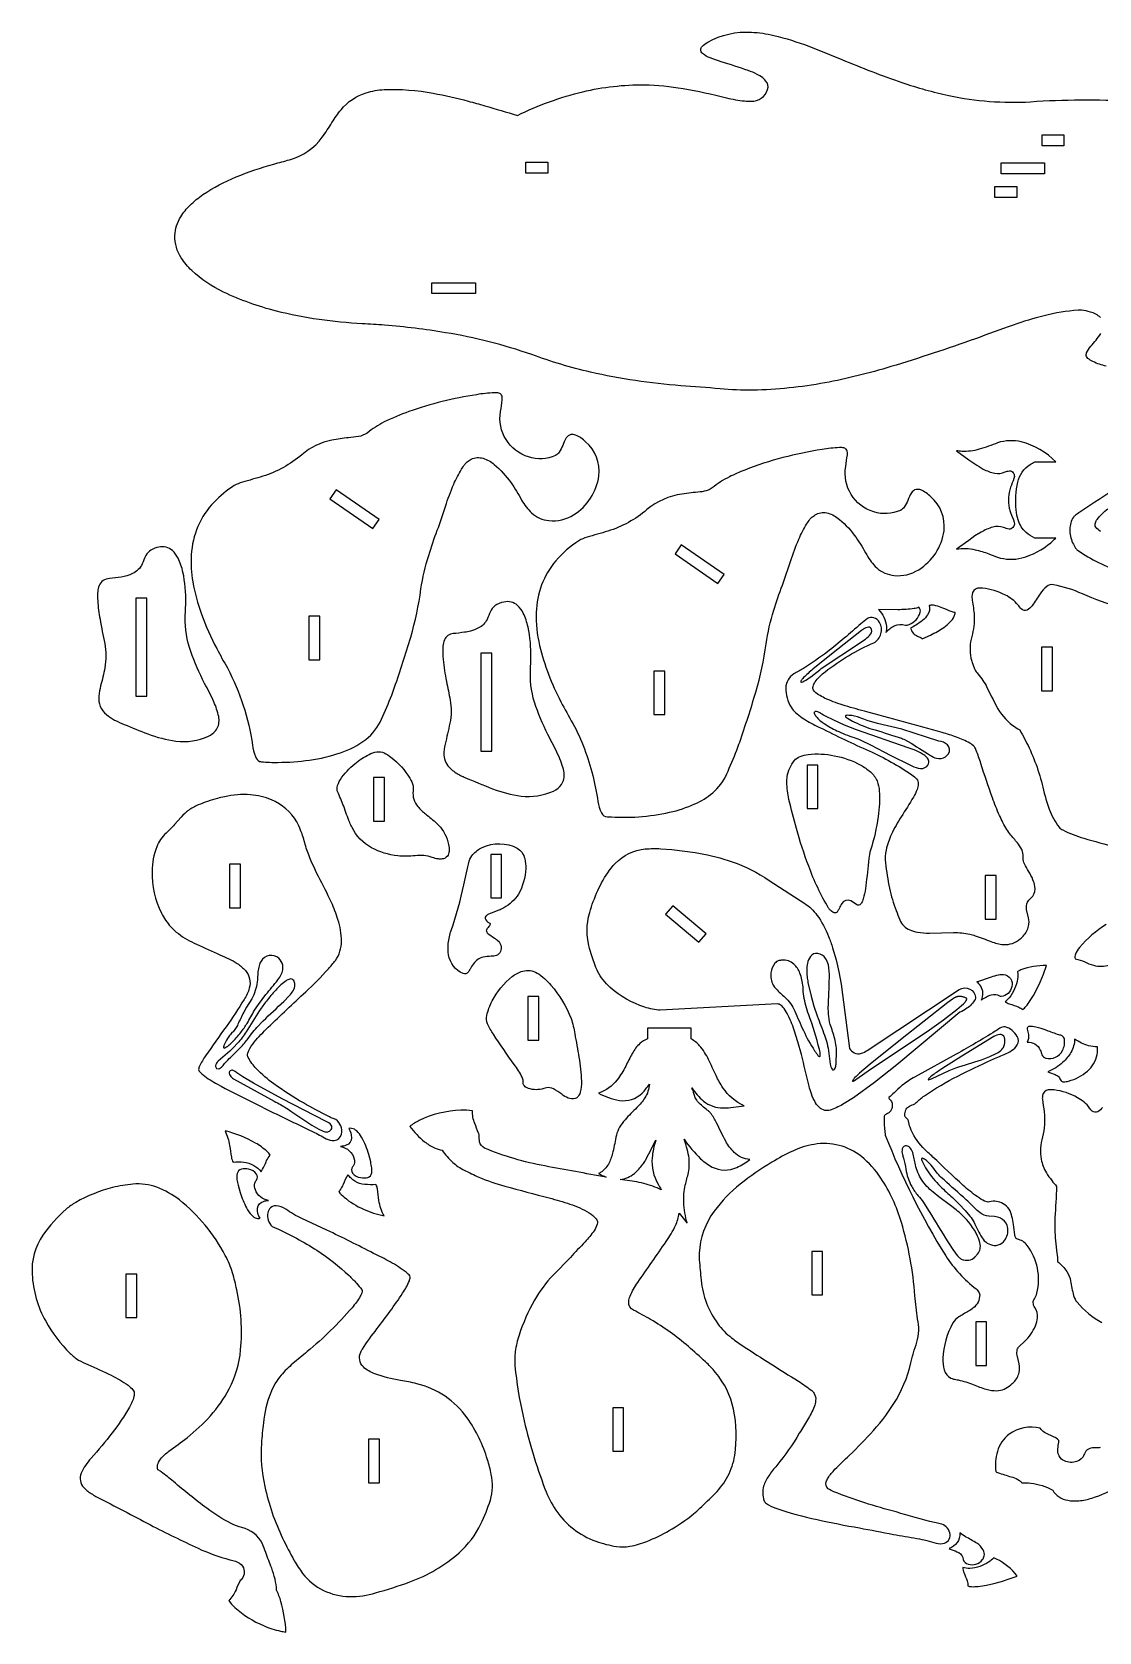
# Model space of a CAD drawing. Extents: x 35.5 to 67.2, y 24 to 50.4.
# Drawn here: x 35.55 to 47.79, y 23.99 to 42.35 of the extents above; entities that cross this region are included whole.
import ezdxf

# ---------------------------------------------------------------- set-up
doc = ezdxf.new("R2010")
doc.units = 0
doc.header["$MEASUREMENT"] = 0
doc.layers.get('0').update_dxf_attribs({"linetype": 'CONTINUOUS'})

msp = doc.modelspace()

# ---------------------------------------------------------------- linework, layer by layer
for points in [[(47.811, 39.077, 0.124217), (47.695, 39.14, 0.045844), (47.594, 39.16, 0.03225), (47.555, 39.16, 0.046025), (47.164, 39.098, 0.024282), (46.807, 38.99, 0.002034), (46.376, 38.833, -0.011865), (45.404, 38.513, -0.02595), (44.648, 38.327, -0.041116), (43.82, 38.243, -0.027392), (43.444, 38.259, 0.006425), (42.993, 38.294, -0.036475), (41.957, 38.45, -0.03226), (41.283, 38.652, 0.042443), (40.292, 38.903, 0.022581), (39.592, 38.989, 0.007263), (39.337, 39.006, -0.048878), (38.35, 39.15, -0.046852), (37.744, 39.369, -0.076476), (37.379, 39.616, -0.057339), (37.258, 39.761, -0.148204), (37.185, 40.017, -0.136588), (37.253, 40.234, -0.06527), (37.359, 40.365, -0.047104), (37.508, 40.488, -0.050602), (37.889, 40.691, -0.030854), (38.32, 40.838, -0.005833), (38.503, 40.888, 0.173152), (38.878, 41.147, 0.019615), (38.989, 41.315, -0.028709), (39.093, 41.463, -0.14828), (39.383, 41.657, -0.062568), (39.586, 41.694, -0.055794), (40.151, 41.652, -0.022927), (40.553, 41.561, -0.00608), (40.743, 41.508, -0.000652), (41.117, 41.397, -0.054496), (41.869, 41.669, -0.059248), (42.575, 41.749, -0.037564), (43.02, 41.706, -0.019111), (43.517, 41.598, 0.031811), (43.725, 41.563, 0.02051), (43.802, 41.559, 0.319528), (43.99, 41.694, 0.266374), (43.967, 41.795, 0.067307), (43.933, 41.828, 0.048719), (43.869, 41.868, 0.035757), (43.768, 41.912, 0.008485), (43.456, 42.013, -0.011395), (43.33, 42.057, -0.077706), (43.244, 42.106, -0.233752), (43.222, 42.152, -0.166477), (43.238, 42.188, -0.069672), (43.302, 42.238, -0.145957), (43.804, 42.352, -0.04794), (44.061, 42.315, -0.031823), (44.462, 42.191, -0.010841), (44.842, 42.039, 0.016842), (45.532, 41.774, 0.026706), (46.071, 41.625, 0.067088), (47.008, 41.554, -0.032685), (48.162, 41.56, -0.04507)], [(47.878, 38.52, -0.074183), (47.722, 38.572, -0.043802), (47.666, 38.608, -0.274695), (47.647, 38.654, -0.060092), (47.652, 38.671, -0.077754), (47.7, 38.747, 0.02763), (47.816, 38.892, 0.092193)], [(47.934, 37.08, -0.002371), (47.561, 36.833, 0.013297), (47.511, 36.797, 0.084841), (47.501, 36.785, 0.148206), (47.459, 36.647, 0.109358), (47.491, 36.492, -0.01257), (47.526, 36.43, 0.085843), (47.547, 36.406, 0.036842), (47.79, 36.265, 0.002365), (48.048, 36.141, -0.017758)], [(47.812, 36.621, -0.079079), (47.758, 36.669, -0.25982), (47.752, 36.721, -0.079819), (47.773, 36.76, -0.0556), (47.896, 36.881, -0.030559)], [(48.047, 35.746, -0.038351), (47.604, 35.905, 0.054843), (47.272, 36.01, 0.20455), (47.194, 35.99, 0.084397), (47.118, 35.906, -0.009797), (47.025, 35.769, -0.111572), (46.969, 35.717, -0.324601), (46.902, 35.731, -0.032168), (46.863, 35.778, 0.10125), (46.719, 35.891, 0.093321), (46.455, 35.971, 0.050285), (46.4, 35.97, 0.332717), (46.336, 35.894, 0.061128), (46.339, 35.831, -0.02554), (46.361, 35.656, -0.077396), (46.333, 35.415, 0.108714), (46.323, 35.168, 0.030662), (46.336, 35.118, 0.005618), (46.369, 35.035, 0.089569), (46.404, 34.986, -0.061549), (46.508, 34.831, 0.001149), (46.614, 34.618, 0.104939), (46.803, 34.394, 0.04266), (46.884, 34.344, -0.018674), (46.993, 34.136, -0.052984), (47.166, 33.618, 0.022787), (47.221, 33.434, 0.081037), (47.337, 33.226, 0.11254), (47.378, 33.195, 0.051798), (47.621, 33.099, 0.006146), (47.984, 32.999, 0.000421)], [(47.877, 32.108, 0.078884), (47.57, 31.845, 0.061034), (47.523, 31.768, 0.20757), (47.522, 31.716, -0.051375), (47.63, 31.679, 0.035339), (47.729, 31.641, 0.144851), (47.916, 31.644, -0.064584)], [(47.834, 30.01, -0.099403), (47.781, 29.96, -0.318601), (47.717, 29.967, -0.072566), (47.686, 30.002, 0.106226), (47.548, 30.121, 0.093937), (47.278, 30.211, 0.052461), (47.209, 30.211, 0.303993), (47.146, 30.146, 0.07106), (47.144, 30.103, 0.003072), (47.164, 29.957, -0.093042), (47.145, 29.67, 0.111206), (47.131, 29.414, 0.090177), (47.19, 29.26, 0.03349), (47.252, 29.17, 0.012826), (47.307, 29.103, -0.005191), (47.287, 28.744, 0.040362), (47.295, 28.478), (47.311, 28.335, -0.013848), (47.319, 28.241, -0.052714), (47.426, 28.124, -0.115154), (47.468, 28.018, 0.034638), (47.503, 27.849, 0.087014), (47.542, 27.772, 0.089508), (47.827, 27.539, 0.007521)], [(47.806, 26.106, -0.154666), (47.77, 26.101, 0.061744), (47.702, 26.098, 0.243898), (47.63, 26.042, -0.042741), (47.611, 26, -0.213098), (47.505, 25.936, -0.205078), (47.365, 25.971, -0.206613), (47.323, 26.059, -0.035686), (47.323, 26.089, -0.018749), (47.332, 26.165, 0.104793), (47.331, 26.186, 0.100775), (47.316, 26.202, 0.067328), (47.265, 26.231, -0.039797), (47.167, 26.279, -0.100714), (47.118, 26.326, 0.220677), (46.763, 26.257, 0.16503), (46.628, 26.059, 0.090455), (46.608, 25.829, 0.037936), (46.653, 25.811, 0.016012), (46.805, 25.763, -0.085583), (46.881, 25.726, -0.054182), (46.907, 25.7, -0.054918), (47.012, 25.696, -0.086615), (47.262, 25.617, 0.220653), (47.435, 25.499, 0.078701), (47.563, 25.494, 0.050032), (47.711, 25.524, 0.06409), (48.025, 25.667, 0.047462)]]:
    msp.add_lwpolyline(points, format="xyb")
for points in [[(47.391, 41.048), (47.141, 41.048), (47.141, 41.173), (47.391, 41.173)], [(41.465, 40.734), (41.215, 40.734), (41.215, 40.859), (41.465, 40.859)], [(47.169, 40.726), (46.669, 40.726), (46.669, 40.851), (47.169, 40.851)], [(46.85, 40.455), (46.6, 40.455), (46.6, 40.58), (46.85, 40.58)], [(40.635, 39.351), (40.135, 39.351), (40.135, 39.476), (40.635, 39.476)], [(39.529, 36.757), (39.036, 37.099), (38.965, 36.996), (39.458, 36.654)], [(43.491, 36.127), (42.999, 36.469), (42.927, 36.366), (43.42, 36.024)], [(36.862, 35.854), (36.737, 35.854), (36.737, 34.729), (36.862, 34.729)], [(38.848, 35.648), (38.723, 35.648), (38.723, 35.148), (38.848, 35.148)], [(47.259, 35.292), (47.134, 35.292), (47.134, 34.792), (47.259, 34.792)], [(40.824, 35.224), (40.699, 35.224), (40.699, 34.099), (40.824, 34.099)], [(42.81, 35.018), (42.685, 35.018), (42.685, 34.518), (42.81, 34.518)], [(44.567, 33.939), (44.442, 33.939), (44.442, 33.439), (44.567, 33.439)], [(39.59, 33.796), (39.465, 33.796), (39.465, 33.296), (39.59, 33.296)], [(40.936, 32.914), (40.811, 32.914), (40.811, 32.414), (40.936, 32.414)], [(37.937, 32.802), (37.812, 32.802), (37.812, 32.302), (37.937, 32.302)], [(46.487, 32.17), (46.612, 32.17), (46.612, 32.67), (46.487, 32.67)], [(42.9, 32.325), (42.819, 32.229), (43.202, 31.908), (43.283, 32.003)], [(41.362, 31.281), (41.237, 31.281), (41.237, 30.781), (41.362, 30.781)], [(45.183, 30.455), (45.82, 30.882), (46.008, 31.015), (46.161, 31.132), (46.217, 31.18), (46.239, 31.2), (46.248, 31.21), (46.256, 31.219), (46.263, 31.227), (46.265, 31.231), (46.268, 31.234), (46.27, 31.238), (46.272, 31.241), (46.273, 31.242), (46.273, 31.244), (46.274, 31.245), (46.274, 31.247), (46.275, 31.248), (46.275, 31.249), (46.275, 31.251), (46.276, 31.251), (46.276, 31.252), (46.276, 31.252), (46.276, 31.253), (46.276, 31.254), (46.276, 31.254), (46.276, 31.255), (46.275, 31.255), (46.275, 31.256), (46.275, 31.256), (46.275, 31.257), (46.275, 31.257), (46.275, 31.258), (46.274, 31.258), (46.274, 31.258), (46.274, 31.259), (46.274, 31.259), (46.273, 31.26), (46.273, 31.26), (46.273, 31.26), (46.272, 31.261), (46.272, 31.261), (46.271, 31.261), (46.271, 31.262), (46.27, 31.262), (46.27, 31.262), (46.253, 31.27), (46.245, 31.273), (46.237, 31.276), (46.23, 31.278), (46.223, 31.28), (46.216, 31.281), (46.209, 31.282), (46.202, 31.283), (46.195, 31.283), (46.189, 31.283), (46.183, 31.283), (46.177, 31.282), (46.17, 31.281), (46.164, 31.279), (46.158, 31.277), (46.153, 31.275), (46.147, 31.273), (46.141, 31.27), (46.135, 31.267), (46.123, 31.26), (46.111, 31.252), (46.087, 31.234), (46.06, 31.213), (45.517, 30.787), (45.167, 30.506), (45.044, 30.402), (45.005, 30.366), (44.992, 30.353), (44.987, 30.348), (44.985, 30.346), (44.983, 30.344), (44.974, 30.33), (44.97, 30.325), (44.968, 30.32), (44.967, 30.318), (44.966, 30.317), (44.966, 30.316), (44.966, 30.315), (44.966, 30.315), (44.966, 30.314), (44.966, 30.314), (44.966, 30.314), (44.966, 30.313), (44.966, 30.313), (44.966, 30.313), (44.966, 30.313), (44.966, 30.313), (44.966, 30.313), (44.966, 30.312), (44.966, 30.312), (44.966, 30.312), (44.966, 30.312), (44.966, 30.312), (44.966, 30.312), (44.966, 30.312), (44.966, 30.312), (44.966, 30.312), (44.966, 30.312), (44.966, 30.312), (44.966, 30.311), (44.966, 30.311), (44.966, 30.311), (44.966, 30.311), (44.966, 30.311), (44.966, 30.311), (44.967, 30.311), (44.967, 30.311), (44.967, 30.311), (44.967, 30.311), (44.967, 30.311), (44.967, 30.311), (44.967, 30.311), (44.967, 30.311), (44.967, 30.311), (44.967, 30.311), (44.967, 30.311), (44.968, 30.311), (44.968, 30.311), (44.968, 30.311), (44.968, 30.311), (44.969, 30.311), (44.969, 30.311), (44.97, 30.311), (44.97, 30.311), (44.971, 30.311), (44.973, 30.312), (44.974, 30.312), (44.976, 30.313), (44.978, 30.314), (44.983, 30.317), (44.988, 30.32), (45.001, 30.328)], [(44.621, 28.357), (44.496, 28.357), (44.496, 27.857), (44.621, 27.857)], [(36.749, 28.096), (36.624, 28.096), (36.624, 27.596), (36.749, 27.596)], [(46.379, 27.048), (46.504, 27.048), (46.504, 27.548), (46.379, 27.548)], [(42.212, 26.062), (42.337, 26.062), (42.337, 26.562), (42.212, 26.562)], [(39.409, 25.701), (39.534, 25.701), (39.534, 26.201), (39.409, 26.201)]]:
    msp.add_lwpolyline(points, close=True)
for points in [[(38.111, 34.037, 0.200886), (38.158, 33.982, 0.076412), (38.178, 33.977, 0.026755), (38.368, 33.97, 0.031829), (38.731, 33.996, 0.044863), (39.088, 34.081, 0.078024), (39.377, 34.233, 0.12708), (39.558, 34.467, 0.011734), (39.674, 34.74, 0.012041), (39.707, 34.832, 0.009974), (39.893, 35.408, 0.037518), (40.01, 35.961, -0.03828), (40.099, 36.346, -0.018642), (40.198, 36.634, 0.01105), (40.291, 36.908, -0.021345), (40.387, 37.164, -0.032432), (40.475, 37.335, -0.016407), (40.513, 37.391, -0.075549), (40.542, 37.42, -0.031413), (40.587, 37.45, -0.190146), (40.724, 37.461, -0.097804), (40.852, 37.391, -0.0654), (41.044, 37.18, -0.027877), (41.166, 36.981, 0.072236), (41.279, 36.834, 0.162602), (41.48, 36.746, 0.171114), (41.762, 36.812, 0.224878), (42.053, 37.26, 0.249742), (41.901, 37.65, 0.087307), (41.786, 37.728, 0.129506), (41.732, 37.733, 0.198523), (41.678, 37.694, 0.058323), (41.637, 37.607, -0.036337), (41.597, 37.531, -0.123285), (41.553, 37.493, -0.187919), (41.246, 37.476, -0.376074), (40.924, 37.998, 0.010684), (40.943, 38.13, 0.136395), (40.936, 38.186, 0.213776), (40.904, 38.21, 0.084222), (40.853, 38.213, 0.036422), (40.648, 38.191, 0.047633), (39.872, 37.997, 0.024408), (39.589, 37.878, 0.054445), (39.391, 37.751, -0.112432), (39.292, 37.711, -0.026489), (39.178, 37.697, 0.024351), (38.988, 37.67, 0.125908), (38.643, 37.502, -0.100067), (38.194, 37.254, -0.006358), (37.961, 37.187, 0.053921), (37.866, 37.147, 0.054696), (37.636, 36.959, 0.179232), (37.374, 36.352, 0.062305), (37.391, 36.042, 0.045775), (37.49, 35.672, 0.035532), (37.666, 35.276, 0.007187), (37.788, 35.054, -0.086118), (38.076, 34.169, 0.057519)], [(47.299, 37.42, 0.137943), (46.902, 37.65, 0.136391), (46.63, 37.639, -0.024003), (46.418, 37.564, -0.085593), (46.219, 37.54, -0.030999), (46.157, 37.548), (46.298, 37.445), (46.369, 37.396, 0.015448), (46.465, 37.338, 0.069506), (46.597, 37.289, 0.147107), (46.715, 37.304, -0.043052), (46.766, 37.317, -0.27528), (46.809, 37.295, -0.187502), (46.822, 37.251, -0.049468), (46.818, 37.229, -0.007301), (46.779, 37.128, 0.124075), (46.764, 36.89, 0.034634), (46.778, 36.837, -0.016518), (46.821, 36.727, -0.346), (46.787, 36.652, -0.153192), (46.761, 36.649, -0.060351), (46.697, 36.668, 0.154572), (46.575, 36.67, 0.066398), (46.44, 36.612), (46.369, 36.569), (46.298, 36.519), (46.157, 36.416, -0.107399), (46.372, 36.412, -0.034372), (46.531, 36.364, 0.005505), (46.63, 36.326, 0.144527), (46.909, 36.318, 0.114737), (47.24, 36.492, 0.021255), (47.297, 36.545), (47.057, 36.545, -0.057293), (46.957, 36.61, -0.143922), (46.867, 36.753, -0.051345), (46.844, 36.868, -0.080462), (46.861, 37.188, -0.199468), (47.004, 37.389, -0.022347), (47.057, 37.42)], [(42.152, 33.346, 0.072264), (42.864, 33.397, 0.047752), (43.156, 33.493, 0.06489), (43.359, 33.619, 0.117509), (43.52, 33.837, 0.011733), (43.636, 34.11, 0.012041), (43.669, 34.202, 0.009974), (43.855, 34.778, 0.037518), (43.972, 35.331, -0.03828), (44.061, 35.716, -0.018642), (44.16, 36.004, 0.01105), (44.253, 36.278, -0.021345), (44.349, 36.534, -0.032432), (44.437, 36.705, -0.016407), (44.475, 36.761, -0.075549), (44.504, 36.79, -0.031412), (44.549, 36.82, -0.190146), (44.686, 36.831, -0.097804), (44.814, 36.76, -0.0654), (45.006, 36.55, -0.027877), (45.128, 36.351, 0.072236), (45.242, 36.204, 0.162602), (45.442, 36.116, 0.171114), (45.724, 36.182, 0.224878), (46.015, 36.63, 0.249742), (45.863, 37.02, 0.087307), (45.749, 37.098, 0.129506), (45.694, 37.103, 0.198523), (45.64, 37.064, 0.058323), (45.599, 36.977, -0.036337), (45.559, 36.901, -0.123285), (45.515, 36.863, -0.187919), (45.208, 36.846, -0.376074), (44.886, 37.368, 0.010686), (44.905, 37.5, 0.136396), (44.898, 37.556, 0.213824), (44.866, 37.58, 0.083514), (44.815, 37.583, 0.033908), (44.616, 37.562, 0.055866), (43.727, 37.326, 0.018654), (43.551, 37.248, 0.051091), (43.352, 37.12, -0.102337), (43.262, 37.082, -0.032699), (43.215, 37.075, 0.005922), (43.006, 37.051, 0.141126), (42.605, 36.872, -0.099822), (42.156, 36.624, -0.003605), (41.917, 36.555, 0.065096), (41.824, 36.515, 0.071007), (41.558, 36.284, 0.170934), (41.334, 35.691, 0.068485), (41.372, 35.313, 0.061559), (41.616, 34.667, 0.006901), (41.754, 34.417, -0.062354), (41.982, 33.821, -0.024925), (42.042, 33.522, 0.073836), (42.081, 33.391, 0.296769)], [(37.001, 36.441, 0.086175), (36.91, 36.407, 0.128122), (36.852, 36.344, 0.017154), (36.811, 36.249, -0.183706), (36.698, 36.137, -0.066052), (36.57, 36.098, -0.02012), (36.434, 36.081, 0.104146), (36.362, 36.058, 0.16671), (36.316, 35.999, 0.077125), (36.3, 35.934, 0.046198), (36.299, 35.826, 0.026648), (36.326, 35.613, 0.004674), (36.38, 35.334, -0.095938), (36.381, 35.056, -0.016064), (36.333, 34.848, 0.026209), (36.312, 34.731, 0.25073), (36.4, 34.518, 0.063427), (36.494, 34.456, 0.031097), (36.604, 34.406, 0.009381), (36.874, 34.297, 0.055542), (37.198, 34.214, 0.135515), (37.571, 34.271, 0.107648), (37.652, 34.332, 0.194451), (37.692, 34.464, 0.035847), (37.688, 34.496, 0.053142), (37.633, 34.664, 0.015176), (37.527, 34.877, -0.034074), (37.367, 35.243, -0.088951), (37.304, 35.636), (37.31, 35.8, 0.055594), (37.278, 36.154, 0.055039), (37.223, 36.314, 0.081176), (37.157, 36.402, 0.24415)], [(40.963, 35.811, 0.11908), (40.857, 35.766, 0.11877), (40.807, 35.701, -0.010392), (40.769, 35.61, -0.158663), (40.671, 35.513, -0.065007), (40.58, 35.478, -0.024484), (40.511, 35.464, -0.010639), (40.379, 35.448, 0.269258), (40.28, 35.376, 0.085131), (40.263, 35.306, 0.051236), (40.265, 35.152, 0.025356), (40.303, 34.9, -0.005611), (40.346, 34.685, -0.09439), (40.342, 34.419, -0.008807), (40.287, 34.181, 0.068768), (40.274, 34.054, 0.193611), (40.35, 33.899, 0.068914), (40.452, 33.827, 0.021036), (40.508, 33.8, 0.007217), (40.833, 33.667, 0.054627), (41.159, 33.584, 0.13562), (41.533, 33.641, 0.134255), (41.624, 33.716, 0.1846), (41.653, 33.85, 0.04074), (41.633, 33.935, 0.031872), (41.595, 34.034, 0.015176), (41.489, 34.247, -0.034073), (41.329, 34.613, -0.08895), (41.266, 35.006), (41.272, 35.17, 0.055589), (41.24, 35.524, 0.055092), (41.185, 35.684, 0.081119), (41.119, 35.772, 0.244052)], [(46.923, 31.977, 0.137323), (46.986, 32.089, 0.098673), (46.985, 32.187), (46.963, 32.282, -0.173265), (46.972, 32.367, -0.070371), (46.988, 32.389, 0.059497), (47.033, 32.433, 0.205654), (47.057, 32.547, 0.067934), (47.036, 32.623, 0.036633), (46.986, 32.721, -0.018786), (46.938, 32.804, -0.118597), (46.924, 32.873, 0.084204), (46.916, 32.946, 0.072012), (46.868, 33.032, 0.025323), (46.782, 33.134, -0.045066), (46.736, 33.2, -0.032822), (46.652, 33.36, -0.019656), (46.571, 33.563, -0.009405), (46.438, 33.959, 0.010412), (46.385, 34.107, 0.058026), (46.363, 34.15, 0.089479), (46.311, 34.191, 0.042362), (46.157, 34.261, 0.018038), (45.995, 34.312, 0.005141), (45.101, 34.557, -0.005268), (44.847, 34.63, -0.033686), (44.643, 34.709, -0.019735), (44.575, 34.746, -0.092633), (44.517, 34.8, -0.233453), (44.511, 34.841, -0.100763), (44.535, 34.893, -0.073914), (44.65, 35.011, -0.061878), (45.208, 35.343, 0.414856), (45.276, 35.577, 0.181331), (45.208, 35.631, 0.177887), (45.135, 35.623, 0.016263), (45.059, 35.561, -0.016743), (44.676, 35.239, -0.023858), (44.401, 35.049, -0.004986), (44.292, 34.985, 0.264328), (44.198, 34.826, 0.138882), (44.259, 34.603, 0.06975), (44.311, 34.542, 0.053745), (44.467, 34.433, 0.014856), (44.595, 34.367, 0.010951), (45.156, 34.101, -0.043531), (45.647, 33.826, -0.051754), (45.699, 33.781, -0.205911), (45.719, 33.721, -0.081675), (45.706, 33.659, -0.038406), (45.664, 33.571, -0.010733), (45.522, 33.345, 0.029265), (45.411, 33.145, 0.054829), (45.35, 32.964, 0.070328), (45.342, 32.816, 0.017245), (45.389, 32.526, 0.039657), (45.466, 32.269, 0.015223), (45.506, 32.161, 0.191715), (45.622, 32.047, 0.067685), (45.709, 32.021, 0.045711), (45.849, 32.009), (46.125, 32.017, -0.055827), (46.311, 31.998, -0.022969), (46.371, 31.98, -0.009323), (46.554, 31.913, 0.069327), (46.698, 31.879, 0.202077), (46.89, 31.945, 0.030357)], [(45.348, 35.461, -0.100406), (45.444, 35.538, -0.189257), (45.572, 35.545, 0.105448), (45.613, 35.553, 0.246141), (45.742, 35.693, 0.247983), (45.725, 35.752, -0.083706), (45.671, 35.735, -0.032798), (45.579, 35.726, -0.01493), (45.484, 35.723), (45.261, 35.724, -0.184184), (45.354, 35.53, -0.079941)], [(45.631, 35.509, 0.227683), (45.712, 35.418, -0.07172), (45.765, 35.39), (45.86, 35.432, 0.041486), (46.013, 35.52, 0.036401), (46.083, 35.578, 0.093757), (46.133, 35.65, 0.07834), (46.142, 35.69, -0.061288), (46.097, 35.702, -0.013452), (46.002, 35.742, 0.037177), (45.922, 35.769, 0.075458), (45.864, 35.773, 0.040778), (45.846, 35.77, -0.202989), (45.827, 35.665, -0.081375), (45.769, 35.6, -0.03842), (45.69, 35.545, 0.021357)], [(44.589, 35.034, -0.017285), (44.657, 35.084), (44.742, 35.141), (44.93, 35.261), (45.095, 35.372, 0.03608), (45.161, 35.427, 0.231357), (45.184, 35.495, 0.401062), (45.147, 35.521, 0.127949), (45.09, 35.5, 0.026959), (45.069, 35.485), (44.724, 35.214), (44.51, 35.039, 0.019839), (44.402, 34.943, 0.046357), (44.376, 34.909, 0.066275), (44.37, 34.895, 0.27869), (44.372, 34.89, 0.27869), (44.378, 34.89, 0.085642), (44.407, 34.902, 0.028704), (44.484, 34.953)], [(45.839, 33.985, 0.160966), (45.818, 34.026, 0.07263), (45.768, 34.066, 0.045509), (45.673, 34.113), (45.605, 34.137), (45.009, 34.344), (44.871, 34.398), (44.751, 34.453), (44.654, 34.501, 0.010136), (44.567, 34.549, 0.15381), (44.535, 34.555, 0.206077), (44.527, 34.547, 0.206077), (44.526, 34.535, 0.119758), (44.547, 34.497, 0.073325), (44.64, 34.415, 0.041086), (44.783, 34.334, 0.034184), (44.983, 34.256, -0.028592), (45.066, 34.223), (45.169, 34.173), (45.405, 34.05), (45.622, 33.941, 0.032902), (45.718, 33.903, 0.244386), (45.819, 33.924, 0.245288)], [(46.063, 34.066, 0.381878), (46.053, 34.172, 0.158869), (45.954, 34.215), (45.532, 34.353), (45.252, 34.418), (45.134, 34.451, -0.038469), (45.052, 34.481, 0.080632), (44.922, 34.51, 0.02074), (44.894, 34.51, 0.126201), (44.884, 34.505, 0.209531), (44.882, 34.499, 0.209531), (44.885, 34.494, 0.069833), (44.905, 34.479, 0.03583), (44.987, 34.432, 0.047564), (45.226, 34.343, -0.001125), (45.525, 34.247, -0.027963), (45.554, 34.235), (45.604, 34.209, -0.005573), (45.858, 34.051, 0.085995), (45.93, 34.017, 0.202634), (46.032, 34.035, 0.093177)], [(40.285, 33.147, -0.049125), (40.328, 33.029, -0.06966), (40.334, 32.949, -0.154721), (40.313, 32.893, -0.201842), (40.253, 32.861, -0.076231), (40.207, 32.862, -0.057519), (40.14, 32.879, 0.108014), (39.944, 32.899, -0.051008), (39.744, 32.896, -0.089941), (39.442, 32.99, -0.159094), (39.219, 33.223, -0.018367), (39.193, 33.279, -0.013394), (39.123, 33.467, 0.025648), (39.052, 33.634, -0.133357), (39.048, 33.68, -0.101937), (39.085, 33.773, -0.078666), (39.252, 33.955, -0.058912), (39.415, 34.062, -0.060397), (39.502, 34.091, -0.158098), (39.588, 34.078, -0.051696), (39.666, 34.029, -0.093286), (39.883, 33.788, -0.077457), (39.92, 33.701, -0.090304), (39.919, 33.642, 0.202474), (39.974, 33.462, 0.05362), (40.062, 33.378, -0.010867), (40.192, 33.27, -0.066223), (40.268, 33.178, -0.030922)], [(44.797, 32.265, -0.198391), (44.771, 32.242, -0.209616), (44.739, 32.25, -0.049029), (44.7, 32.283, -0.044545), (44.69, 32.297, -0.046474), (44.461, 32.778, -0.021678), (44.321, 33.213, -0.013911), (44.235, 33.545, -0.049434), (44.211, 33.742, -0.022768), (44.214, 33.805, -0.128508), (44.297, 33.992, -0.128318), (44.365, 34.039, -0.063443), (44.456, 34.062, -0.079199), (44.755, 34.047, -0.076104), (45.059, 33.939, -0.049887), (45.17, 33.861, -0.094349), (45.247, 33.757, -0.085401), (45.272, 33.643, -0.054879), (45.258, 33.348, -0.041241), (45.171, 32.962, 0.045528), (45.151, 32.866, -0.003352), (45.118, 32.553, -0.032609), (45.096, 32.433, -0.024583), (45.078, 32.377, -0.075066), (45.056, 32.341, -0.349101), (45.015, 32.335, 0.054713), (44.944, 32.38, 0.374035), (44.841, 32.35, 0.047318), (44.814, 32.298, -0.021706)], [(37.673, 33.556, 0.034357), (37.451, 33.481, 0.046107), (37.342, 33.419, 0.053455), (37.259, 33.343), (37.182, 33.256, -0.029878), (37.084, 33.159, 0.112674), (36.978, 33.002, 0.0904), (36.923, 32.721, 0.124838), (37.031, 32.238, 0.059256), (37.136, 32.085, 0.079318), (37.326, 31.938, 0.021476), (37.434, 31.882, 0.001858), (37.703, 31.761, -0.047535), (37.901, 31.662, -0.063131), (37.996, 31.58, -0.246516), (38.04, 31.38, -0.054808), (38.015, 31.312, -0.024578), (37.98, 31.248, -0.018419), (37.774, 30.936, 0.002014), (37.538, 30.603, 0.039638), (37.468, 30.484, 0.086903), (37.458, 30.446, 0.172314), (37.466, 30.425, 0.068726), (37.51, 30.382, 0.0409), (37.673, 30.276, 0.005759), (38.038, 30.087, 0.005048), (38.767, 29.732, -0.015725), (38.921, 29.65, 0.125208), (39.014, 29.629, 0.331309), (39.098, 29.703, 0.310077), (39.032, 29.87, 0.0984), (38.991, 29.886, -0.044466), (38.951, 29.906, -0.010279), (38.661, 30.06, -0.027058), (38.322, 30.279, -0.039977), (38.122, 30.453, -0.060092), (38.026, 30.583, -0.174624), (38.02, 30.623, -0.072412), (38.033, 30.661, -0.060812), (38.097, 30.758, -0.03148), (38.255, 30.929, -0.006427), (38.687, 31.335, 0.02209), (38.947, 31.599, 0.0149), (39.029, 31.697, 0.157422), (39.097, 31.917, 0.077802), (39.057, 32.166, 0.036961), (38.982, 32.362, 0.011408), (38.834, 32.66, -0.030383), (38.708, 32.946, -0.025276), (38.659, 33.11, 0.028785), (38.628, 33.191, 0.038808), (38.584, 33.289, 0.161101), (38.294, 33.54, 0.08685), (38.052, 33.598, 0.073912), (37.755, 33.576, 0.017598)], [(40.886, 31.931, -0.338816), (40.922, 31.798, -0.242259), (40.878, 31.754, -0.075638), (40.817, 31.744, 0.03999), (40.724, 31.734, 0.184258), (40.613, 31.658, 0.044413), (40.574, 31.596, -0.035791), (40.552, 31.561, -0.321229), (40.493, 31.546, -0.258806), (40.328, 31.76, -0.073135), (40.324, 31.89, -0.049435), (40.357, 32.041, 0.030692), (40.503, 32.566, -0.002737), (40.565, 32.837, -0.113977), (40.607, 32.913, -0.111246), (40.714, 32.993, -0.237065), (41.115, 32.985, -0.206368), (41.202, 32.865, -0.082083), (41.213, 32.752, -0.112916), (41.13, 32.458, -0.121597), (40.96, 32.3, -0.029838), (40.904, 32.273, -0.006407), (40.786, 32.227, 0.099709), (40.755, 32.206, 0.237423), (40.749, 32.177, 0.266157), (40.793, 32.13, -0.217602), (40.803, 32.12, -0.217602), (40.802, 32.106, -0.071181), (40.772, 32.065, 0.077239), (40.761, 32.044, 0.125075), (40.761, 32.032, 0.170767), (40.788, 31.997), (40.856, 31.953, -0.036059)], [(46.188, 31.363, -0.247839), (46.312, 31.368, -0.25383), (46.376, 31.275, -0.119809), (46.371, 31.25, -0.125984), (46.278, 31.147, -0.036142), (46.198, 31.101), (45.474, 30.499), (45.215, 30.294), (44.974, 30.121), (44.868, 30.054, -0.051843), (44.72, 29.982, -0.06534), (44.665, 29.973, -0.161111), (44.598, 29.998, -0.107918), (44.54, 30.063, -0.047254), (44.493, 30.164, -0.014945), (44.466, 30.255, -0.00173), (44.378, 30.617), (44.338, 30.761), (44.295, 30.895, 0.038156), (44.215, 31.087, 0.049494), (44.165, 31.162, 0.099062), (44.124, 31.193, 0.075717), (44.105, 31.198), (42.758, 31.125, -0.059257), (42.579, 31.161, -0.107454), (42.183, 31.385, -0.087247), (42.038, 31.573, -0.027978), (42.014, 31.628), (41.976, 31.736), (41.946, 31.835, -0.139063), (41.947, 32.246, -0.042858), (42.041, 32.498), (42.084, 32.587, -0.070346), (42.241, 32.81, -0.177916), (42.585, 32.976, -0.042195), (42.762, 32.979), (42.889, 32.969), (43.158, 32.935), (43.299, 32.909), (43.441, 32.874), (43.584, 32.829, -0.066472), (44.006, 32.616), (44.418, 32.35, -0.088207), (44.556, 32.218, -0.06549), (44.69, 31.97, -0.018452), (44.736, 31.841), (44.775, 31.704), (44.807, 31.565), (44.834, 31.424), (44.931, 30.685, 0.109935), (44.983, 30.637, 0.206524), (45.066, 30.631, 0.070782), (45.133, 30.663)], [(44.453, 31.444), (44.489, 31.288), (44.52, 31.171), (44.558, 31.059, -0.006595), (44.643, 30.838), (44.664, 30.77, -0.02971), (44.689, 30.66), (44.708, 30.505, 0.113827), (44.729, 30.448, 0.239695), (44.743, 30.44, 0.239695), (44.757, 30.447, 0.113272), (44.774, 30.495, 0.027645), (44.778, 30.536), (44.782, 30.623, 0.065154), (44.76, 30.798, 0.025745), (44.708, 30.963, -0.059292), (44.689, 31.081, -0.018807), (44.686, 31.152, 0.004276), (44.699, 31.5, 0.052916), (44.687, 31.646, 0.092919), (44.656, 31.72, 0.195249), (44.565, 31.778, 0.283974), (44.481, 31.74, 0.106316), (44.448, 31.663, 0.08611), (44.442, 31.512, 0.026517)], [(38.378, 31.721, 0.220582), (38.269, 31.752, 0.220582), (38.174, 31.689, 0.076869), (38.152, 31.636, 0.040193), (38.139, 31.565, 0.006933), (38.13, 31.449, -0.106903), (38.067, 31.257), (38.007, 31.16), (37.975, 31.102, 0.006185), (37.909, 30.964, -0.031519), (37.883, 30.915, -0.064938), (37.841, 30.868, 0.034461), (37.805, 30.822, 0.048078), (37.755, 30.737, 0.099319), (37.745, 30.702, 0.302152), (37.748, 30.692, 0.302152), (37.759, 30.693, 0.073932), (37.784, 30.708, 0.032974), (37.832, 30.747, 0.040174), (37.942, 30.87, 0.025637), (38.014, 30.973, 0.002894), (38.1, 31.124), (38.145, 31.192), (38.231, 31.305, 0.007921), (38.368, 31.474, 0.045852), (38.406, 31.534, 0.166064), (38.423, 31.643, 0.161908)], [(44.118, 31.694, 0.159589), (44.073, 31.664, 0.143805), (44.028, 31.555, 0.162813), (44.053, 31.414, 0.05086), (44.087, 31.37, 0.01829), (44.188, 31.275, -0.101525), (44.301, 31.115, 0.005634), (44.401, 30.891, 0.036091), (44.529, 30.66, 0.012838), (44.567, 30.606, 0.133535), (44.585, 30.593, 0.353228), (44.592, 30.596, 0.100847), (44.594, 30.603, 0.053732), (44.585, 30.675, 0.022882), (44.461, 31.074, -0.046664), (44.405, 31.285, -0.025183), (44.397, 31.394, 0.060965), (44.361, 31.552, 0.109069), (44.291, 31.655, 0.208387), (44.155, 31.7, 0.039093)], [(46.858, 31.567, -0.085032), (46.858, 31.486, -0.137537), (46.763, 31.267, -0.06306), (46.715, 31.223, 0.053782), (46.764, 31.199, -0.022908), (46.874, 31.159, -0.067687), (46.916, 31.132, 0.073276), (46.955, 31.169, 0.031579), (47.005, 31.235), (47.041, 31.295), (47.079, 31.366), (47.117, 31.447), (47.155, 31.538), (47.19, 31.639, 0.094514), (46.897, 31.587, 0.038183)], [(38.343, 31.356, 0.018458), (38.236, 31.229, 0.019926), (38.158, 31.122), (38.003, 30.877, -0.036411), (37.906, 30.747), (37.86, 30.698), (37.816, 30.656), (37.681, 30.54, 0.171816), (37.653, 30.487, 0.300361), (37.665, 30.456, 0.245718), (37.696, 30.456, 0.121854), (37.74, 30.492, -0.029427), (37.81, 30.57, 0.009365), (37.926, 30.684, 0.02331), (38.016, 30.787), (38.065, 30.853, -0.02782), (38.125, 30.926), (38.198, 31.003, 0.001221), (38.436, 31.227), (38.499, 31.292, 0.042352), (38.543, 31.348, 0.178882), (38.562, 31.419, 0.145073), (38.549, 31.467, 0.31827), (38.506, 31.482, 0.09456), (38.462, 31.463, 0.046766), (38.402, 31.416, 0.021838)], [(41.781, 30.111, -0.182297), (41.7, 30.117, -0.058405), (41.627, 30.16, 0.040366), (41.53, 30.222, 0.15103), (41.451, 30.235, 0.053773), (41.419, 30.226, -0.16086), (41.244, 30.227, -0.11046), (41.197, 30.256, -0.250521), (41.184, 30.312, 0.12641), (41.172, 30.355, 0.046331), (41.082, 30.502, -0.012565), (40.842, 30.849, -0.021772), (40.773, 30.97, -0.14709), (40.766, 31.065, -0.071193), (40.828, 31.231, -0.106611), (41.058, 31.512, -0.084898), (41.178, 31.574, -0.207547), (41.343, 31.552, -0.08451), (41.503, 31.413, -0.08004), (41.733, 31.029, -0.055583), (41.776, 30.854, -0.002505), (41.824, 30.586, -0.029919), (41.852, 30.309, -0.05911), (41.838, 30.183, -0.166438), (41.8, 30.12, -0.078491)], [(46.444, 31.241, 0.268734), (46.436, 31.401, 0.067995), (46.393, 31.452), (46.558, 31.508, -0.029179), (46.642, 31.531, -0.082045), (46.698, 31.535, -0.207215), (46.779, 31.488, -0.206694), (46.793, 31.396, -0.322961), (46.67, 31.281, -0.134113), (46.657, 31.285, 0.213996), (46.557, 31.298, 0.054841), (46.501, 31.276, 0.031515)], [(42.975, 28.794), (43.066, 28.679, -0.047466), (43.027, 28.92, -0.069507), (43.045, 29.117, 0.004696), (43.081, 29.262, 0.090947), (43.084, 29.449, 0.038542), (43.06, 29.554, 0.018074), (43.03, 29.644, 0.041361), (43.221, 29.42, 0.067443), (43.353, 29.325, 0.228131), (43.636, 29.32, 0.068525), (43.786, 29.413, -0.184871), (43.607, 29.492, -0.072982), (43.509, 29.621, -0.014603), (43.404, 29.832, 0.05923), (43.335, 29.945, 0.047501), (43.31, 29.969, -0.031621), (43.204, 30.059, -0.119704), (43.15, 30.145, -0.028353), (43.137, 30.191, 0.055356), (43.12, 30.234, 0.071376), (43.254, 30.082, 0.177098), (43.481, 30.003, 0.038151), (43.597, 30.013, -0.009878), (43.72, 30.029, -0.142485), (43.477, 30.235, -0.035382), (43.398, 30.374, -0.005435), (43.312, 30.558, 0.068287), (43.209, 30.718, 0.081012), (43.112, 30.795), (43.112, 30.92), (42.612, 30.92), (42.612, 30.795, 0.107476), (42.523, 30.742, 0.079915), (42.436, 30.629, 0.014157), (42.361, 30.483, -0.03785), (42.263, 30.325, -0.15392), (42.047, 30.174, 0.08373), (42.288, 30.09, 0.238411), (42.55, 30.173, 0.033422), (42.633, 30.276, -0.123904), (42.58, 30.119, -0.052927), (42.489, 30.008, 0.018995), (42.354, 29.868, 0.043715), (42.289, 29.781, 0.068535), (42.254, 29.69, -0.001657), (42.214, 29.5, -0.044438), (42.17, 29.373, -0.117009), (42.085, 29.271, -0.043207), (42.049, 29.25, 0.029412), (42.135, 29.209, -0.001132), (41.433, 29.337, -0.051375), (40.738, 29.542, -0.216637), (40.684, 29.613, -0.058203), (40.677, 29.694, 0.119445), (40.674, 29.709, 0.144759), (40.669, 29.714, 0.020149), (40.627, 29.825, -0.092243), (40.601, 29.971, 0.053034), (40.467, 29.978, 0.101228), (39.991, 29.86, 0.052085), (39.882, 29.791, 0.062603), (40.052, 29.615, 0.050072), (40.164, 29.546, 0.062371), (40.253, 29.517, 0.045274), (40.376, 29.378, 0.069281), (40.507, 29.289, 0.011795), (40.676, 29.208, 0.032486), (40.972, 29.106, 0.002835), (41.483, 28.97, -0.010992), (41.721, 28.9, -0.05829), (41.942, 28.798, -0.061287), (42.022, 28.731, -0.253414), (42.033, 28.669, -0.083193), (41.997, 28.594, -0.045078), (41.894, 28.465, 0.003996), (41.725, 28.287), (41.529, 28.085, 0.066492), (41.313, 27.795, 0.047324), (41.136, 27.396, 0.0399), (41.093, 27.207, 0.055947), (41.089, 27.044, 0.033127), (41.183, 26.465, 0.036493), (41.434, 25.63, 0.050884), (41.559, 25.386, 0.161788), (42.018, 25.03, 0.04642), (42.256, 24.968, 0.081587), (42.408, 24.971, 0.051306), (42.604, 25.028, 0.041329), (42.858, 25.152, 0.039477), (43.14, 25.343, 0.020024), (43.211, 25.407, 0.008726), (43.389, 25.579, 0.066318), (43.534, 25.776, 0.084457), (43.612, 26.015, 0.088356), (43.599, 26.545, 0.122151), (43.391, 26.968, 0.037722), (43.275, 27.089, 0.008531), (43.08, 27.265, 0.039747), (42.647, 27.575, 0.016859), (42.45, 27.681, -0.316088), (42.396, 27.778, -0.080896), (42.412, 27.843, -0.055309), (42.498, 27.999, 0.002302), (42.825, 28.47, 0.037267), (42.932, 28.653, 0.065658)], [(46.815, 26.855, 0.137455), (46.877, 26.967, 0.098507), (46.876, 27.065), (46.853, 27.164, -0.101695), (46.856, 27.229, -0.119626), (46.878, 27.265), (46.94, 27.322, 0.100999), (47.064, 27.501, 0.062795), (47.089, 27.594, 0.177929), (47.056, 27.712, -0.109709), (47.038, 27.77, -0.177848), (47.052, 27.811, 0.09025), (47.082, 27.877, 0.222833), (46.97, 28.425, 0.076908), (46.918, 28.474, 0.069299), (46.859, 28.496, -0.227183), (46.834, 28.519, -0.076038), (46.826, 28.548, 0.009042), (46.814, 28.665, 0.057838), (46.764, 28.843, 0.053664), (46.694, 28.904, 0.205454), (46.537, 28.924, -0.114219), (46.509, 28.925, -0.055671), (46.481, 28.934, -0.038965), (46.396, 28.985, -0.033227), (46.235, 29.114, -0.006541), (45.888, 29.44, -0.016003), (45.771, 29.549, -0.099884), (45.625, 29.781, -0.048568), (45.607, 29.854, 0.231244), (45.583, 29.885, -0.252126), (45.566, 29.921, -0.076509), (45.575, 29.98, -0.166345), (45.606, 30.016, -0.038194), (45.663, 30.043, 0.084282), (45.695, 30.064, -0.043993), (45.789, 30.142, -0.032949), (46.175, 30.369, -0.012907), (46.56, 30.555, -0.009528), (46.705, 30.617, 0.02886), (46.791, 30.661, 0.104258), (46.855, 30.726, 0.270854), (46.855, 30.823, 0.213898), (46.715, 30.933, 0.198095), (46.657, 30.92, -0.02385), (46.602, 30.883, -0.010079), (46.156, 30.621), (45.682, 30.359, 0.039102), (45.531, 30.259, 0.027309), (45.444, 30.178, 0.017892), (45.383, 30.122, 0.286044), (45.382, 30.114, 0.061549), (45.402, 30.091, -0.198461), (45.42, 30.024, -0.116029), (45.403, 29.969, -0.133519), (45.353, 29.933, 0.223893), (45.329, 29.91, 0.118069), (45.329, 29.896, 0.025292), (45.33, 29.776), (45.337, 29.724, 0.08293), (45.341, 29.689, 0.045036), (46.034, 28.306, 0.084451), (46.384, 27.926, -0.114782), (46.419, 27.881, -0.070709), (46.425, 27.859, -0.234823), (46.35, 27.707, -0.042515), (46.297, 27.67, 0.007958), (46.185, 27.605, 0.107089), (46.116, 27.536, 0.109067), (46.002, 27.129, 0.082183), (46.018, 26.995, 0.198323), (46.093, 26.902, 0.056769), (46.122, 26.891, 0.014583), (46.178, 26.881, -0.041081), (46.35, 26.828, 0.020443), (46.499, 26.774, 0.07527), (46.619, 26.757, 0.172513), (46.781, 26.823, 0.030386)], [(46.968, 30.758, -0.330031), (47.119, 30.668, -0.048828), (47.138, 30.614, 0.232246), (47.183, 30.575, 0.352994), (47.373, 30.661, 0.172106), (47.396, 30.794, 0.201648), (47.371, 30.832, 0.113575), (47.355, 30.837, -0.029143), (47.334, 30.842, -0.010848), (47.194, 30.892, 0.02205), (47.067, 30.932, 0.076776), (46.994, 30.939, 0.294442), (46.969, 30.918, 0.116756), (46.97, 30.907, 0.00889), (46.983, 30.848, -0.186113)], [(46.073, 30.432, -0.021469), (46.149, 30.462, -0.003779), (46.444, 30.557), (46.539, 30.593, 0.03832), (46.637, 30.641, 0.08103), (46.691, 30.688, 0.129698), (46.709, 30.731, 0.130313), (46.708, 30.812, 0.336896), (46.655, 30.846, 0.117059), (46.588, 30.824), (46.219, 30.599), (45.991, 30.453, 0.008833), (45.889, 30.383, 0.054777), (45.842, 30.341, -0.028447), (45.834, 30.331, 0.332159), (45.835, 30.327, 0.200727), (45.844, 30.328, 0.037167), (45.872, 30.338)], [(47.205, 30.417, -0.032605), (47.29, 30.386, -0.079046), (47.334, 30.359, -0.115864), (47.346, 30.339, 0.109667), (47.358, 30.315, 0.217585), (47.388, 30.304, 0.068911), (47.445, 30.312, 0.118723), (47.66, 30.425, 0.166616), (47.772, 30.616, 0.061984), (47.777, 30.704, -0.051723), (47.674, 30.717, -0.053487), (47.594, 30.748, -0.028767), (47.514, 30.794, -0.135275), (47.471, 30.641, -0.077363), (47.38, 30.528, -0.088053)], [(38.326, 30.08, -0.024327), (38.399, 30.041), (38.484, 29.988, 0.005344), (38.759, 29.807), (38.837, 29.761, 0.045224), (38.907, 29.73, 0.100089), (38.935, 29.727, 0.145825), (38.979, 29.754, 0.37418), (38.979, 29.807, 0.109961), (38.923, 29.849), (38.418, 30.109), (38.088, 30.287), (37.964, 30.36, -0.038183), (37.877, 30.422, 0.108495), (37.847, 30.436, 0.296915), (37.814, 30.423, 0.188327), (37.81, 30.402, 0.190847), (37.838, 30.352, 0.048401), (37.859, 30.337)], [(39.088, 29.561, -0.286728), (39.245, 29.417, -0.130011), (39.244, 29.359, -0.098566), (39.224, 29.328, 0.323581), (39.226, 29.255, 0.203071), (39.316, 29.203, 0.100508), (39.401, 29.206, 0.285967), (39.445, 29.257, 0.108038), (39.445, 29.316, 0.019309), (39.433, 29.383), (39.411, 29.467, 0.057407), (39.329, 29.666, 0.065785), (39.273, 29.739, 0.139826), (39.214, 29.769, 0.093525), (39.183, 29.769, -0.115938), (39.213, 29.661, -0.31131), (39.152, 29.575, -0.078326)], [(38.177, 29.269, 0.01072), (38.239, 29.4, -0.06643), (38.279, 29.46, 0.080819), (38.243, 29.504, 0.053033), (38.111, 29.6, 0.077448), (37.761, 29.739, -0.072796), (37.814, 29.572, -0.005476), (37.834, 29.438, 0.10903), (37.855, 29.379, -0.171185), (38.09, 29.344, -0.107511)], [(42.769, 29.065, 0.03435), (42.569, 29.136, 0.021891), (42.462, 29.158), (42.298, 29.183, 0.153184), (42.461, 29.252, 0.066511), (42.556, 29.356, 0.016511), (42.586, 29.402), (42.628, 29.475), (42.705, 29.632, 0.054704), (42.664, 29.431, 0.149869), (42.732, 29.128, 0.019342)], [(44.524, 26.727, -0.175141), (44.541, 26.645, -0.06125), (44.524, 26.572, -0.04072), (44.449, 26.424, -0.010585), (44.353, 26.268, -0.038113), (44.094, 25.899, 0.007716), (44.002, 25.78, 0.075452), (43.944, 25.661, 0.147376), (43.947, 25.497, 0.157413), (43.976, 25.464, 0.069135), (44.083, 25.408, 0.02964), (44.558, 25.277, 0.010077), (45.043, 25.182, -0.002364), (45.433, 25.108, -0.002207), (45.704, 25.062, -0.026505), (45.926, 25.008, 0.138766), (46.019, 25.006, 0.409814), (46.081, 25.127, 0.262087), (45.972, 25.23, -0.010463), (45.907, 25.243, -0.010519), (45.465, 25.365, -0.029807), (44.751, 25.597, -0.061496), (44.686, 25.632, -0.321744), (44.663, 25.713, -0.069025), (44.683, 25.756, -0.041358), (44.763, 25.855, -0.014831), (44.927, 26.014, 0.01675), (45.205, 26.3, 0.048124), (45.468, 26.657, 0.084417), (45.649, 27.139, -0.032697), (45.663, 27.191, 0.005875), (45.703, 27.313, 0.131584), (45.712, 27.583, -0.021792), (45.68, 27.847, 0.054722), (45.526, 28.689, 0.070305), (45.291, 29.198, 0.071767), (45.067, 29.446, 0.213378), (44.524, 29.585, 0.070055), (44.279, 29.508, 0.033093), (44.04, 29.38, 0.031879), (43.675, 29.129, 0.064086), (43.376, 28.819, 0.147799), (43.205, 28.336, 0.023063), (43.205, 28.259, 0.005568), (43.227, 28.026, 0.132774), (43.417, 27.526, 0.069027), (43.577, 27.364, 0.023339), (43.71, 27.269, 0.006209), (44.343, 26.867, -0.032774), (44.496, 26.758, -0.064877)], [(46.389, 28.314, 0.235944), (46.431, 28.434, 0.083468), (46.401, 28.531, 0.093088), (46.219, 28.777, 0.018235), (46.155, 28.832), (46.089, 28.883), (45.955, 28.982), (45.889, 29.036, -0.073003), (45.758, 29.18, -0.085522), (45.686, 29.35, 0.015159), (45.655, 29.49, 0.119772), (45.623, 29.548, 0.159128), (45.585, 29.569, 0.388911), (45.536, 29.533, 0.134735), (45.537, 29.47, 0.014187), (45.551, 29.427, -0.025035), (45.576, 29.301, 0.084417), (45.644, 29.101, 0.056552), (45.716, 28.999, -0.027482), (45.778, 28.919), (45.846, 28.815, 0.001829), (46.059, 28.465), (46.123, 28.368, 0.045346), (46.188, 28.287, 0.051556), (46.213, 28.268, 0.132343), (46.301, 28.255, 0.169722), (46.367, 28.291, 0.013258)], [(46.68, 28.451, 0.139086), (46.73, 28.516, 0.182874), (46.74, 28.654, 0.21479), (46.662, 28.738, 0.085626), (46.595, 28.757), (46.53, 28.76, -0.145055), (46.428, 28.8, -0.045225), (46.365, 28.856, 0.01723), (46.238, 28.978, -0.005373), (45.983, 29.206, -0.03898), (45.928, 29.265, 0.097401), (45.792, 29.414, 0.107389), (45.766, 29.425, 0.524549), (45.758, 29.413, 0.073738), (45.767, 29.385, 0.047097), (45.816, 29.294, 0.053407), (45.974, 29.101, 0.005954), (46.111, 28.975), (46.19, 28.897), (46.257, 28.825), (46.312, 28.761, -0.046088), (46.359, 28.69, 0.00865), (46.451, 28.513, 0.241266), (46.591, 28.425, 0.169121)], [(38.26, 28.941, -0.26094), (38.109, 29.063, -0.162627), (38.102, 29.141, -0.10936), (38.123, 29.176, 0.312829), (38.122, 29.244, 0.195556), (38.032, 29.301, 0.108509), (37.949, 29.3, 0.289447), (37.9, 29.25, 0.124267), (37.898, 29.182, 0.019551), (37.912, 29.115), (37.936, 29.031, 0.046834), (38.008, 28.856, 0.070657), (38.067, 28.772, 0.139763), (38.123, 28.736, 0.132692), (38.163, 28.736, -0.169224), (38.134, 28.851, -0.294305), (38.202, 28.931, -0.073764)], [(39.17, 29.235, 0.027109), (39.116, 29.124, -0.057536), (39.08, 29.06, -0.040877), (39.066, 29.044, 0.056264), (39.129, 28.979, 0.070346), (39.349, 28.841, 0.055325), (39.586, 28.764, -0.080182), (39.527, 28.942, -0.011486), (39.511, 29.073, 0.118619), (39.495, 29.12), (39.492, 29.124, -0.047726), (39.366, 29.125, -0.120682), (39.25, 29.164, -0.042152), (39.209, 29.196, -0.011944)], [(36.08, 27.108, 0.013435), (36.187, 27.057, -0.012729), (36.454, 26.935, -0.033917), (36.648, 26.819, -0.054786), (36.704, 26.767, -0.066137), (36.717, 26.743, -0.143259), (36.715, 26.689, -0.060716), (36.663, 26.569, -0.035564), (36.465, 26.273, -0.017038), (36.223, 25.982, 0.074209), (36.109, 25.81, 0.289608), (36.14, 25.645, 0.054058), (36.185, 25.603, 0.03401), (36.293, 25.536, -0.002046), (36.904, 25.217, 0.009148), (37.451, 24.948, 0.03987), (37.818, 24.816, -0.022234), (37.883, 24.8, -0.15565), (37.962, 24.742, -0.326057), (37.954, 24.597, -0.060908), (37.935, 24.579, 0.026908), (37.887, 24.47, -0.092282), (37.803, 24.348, 0.050719), (37.875, 24.269, 0.084432), (38.204, 24.06, 0.05355), (38.398, 23.997, 0.021431), (38.46, 23.987, 0.058731), (38.403, 24.337, 0.040143), (38.352, 24.468, 0.058462), (38.335, 24.595, 0.028713), (38.297, 24.719, -0.003111), (38.229, 24.9, 0.009645), (38.19, 25, 0.223051), (37.954, 25.188, -0.057789), (37.833, 25.231, -0.045751), (37.552, 25.407, -0.016228), (37.169, 25.714, 0.011624), (37.028, 25.826, 0.038411), (36.99, 25.849, -0.191309), (36.993, 25.923, -0.072019), (37.022, 25.973, -0.056297), (37.117, 26.063, 0.004574), (37.325, 26.218, 0.041247), (37.595, 26.47, 0.05896), (37.809, 26.778, 0.096731), (37.94, 27.225, 0.080532), (37.896, 27.916, 0.017702), (37.848, 28.11, 0.050723), (37.764, 28.309, 0.104913), (37.237, 28.948, 0.0734), (36.978, 29.093, 0.111709), (36.704, 29.128, 0.047595), (36.471, 29.089, 0.068492), (36.048, 28.919, 0.041298), (35.936, 28.841, 0.057304), (35.67, 28.544, 0.169315), (35.547, 28.094, 0.116087), (35.703, 27.554, 0.070555), (35.982, 27.186, 0.057139)], [(39.49, 24.436, 0.014999), (39.884, 24.562, 0.092094), (40.448, 24.897, 0.101781), (40.697, 25.228, 0.039554), (40.807, 25.501, 0.124023), (40.818, 25.797, 0.034122), (40.774, 25.965, 0.079683), (40.541, 26.445, 0.179275), (39.962, 26.838, 0.03181), (39.774, 26.874, -0.044819), (39.48, 26.95, -0.086926), (39.349, 27.03, -0.32472), (39.32, 27.201, -0.041387), (39.338, 27.234, -0.023177), (39.505, 27.467, 0.018575), (39.8, 27.876, 0.049023), (39.877, 28.018, 0.070238), (39.886, 28.061, 0.209931), (39.873, 28.088, 0.037499), (39.839, 28.119, 0.036763), (39.658, 28.235, 0.010089), (39.467, 28.334, 0.007278), (38.929, 28.601), (38.643, 28.733, -0.036875), (38.458, 28.841, 0.11674), (38.347, 28.879, 0.380713), (38.251, 28.799, 0.276038), (38.304, 28.644, 0.10299), (38.337, 28.628, -0.034757), (38.816, 28.369, -0.045199), (39.185, 28.079, -0.015897), (39.271, 27.991, -0.013404), (39.33, 27.918, -0.207969), (39.334, 27.895, -0.089008), (39.314, 27.842, -0.04664), (39.219, 27.71, -0.041603), (38.705, 27.206, -0.005569), (38.539, 27.068, 0.038789), (38.404, 26.935, 0.082611), (38.282, 26.727, 0.060596), (38.201, 26.389, 0.007037), (38.178, 26.151, 0.069891), (38.218, 25.659, 0.059064), (38.422, 25.065, 0.020969), (38.556, 24.806, 0.02518), (38.652, 24.66, 0.229918), (39.192, 24.395, 0.07904)], [(46.072, 24.946, 0.092176), (46.097, 24.933, -0.045401), (46.185, 24.898, -0.239644), (46.235, 24.821, 0.264629), (46.291, 24.766, 0.310991), (46.456, 24.818, 0.09211), (46.477, 24.861, 0.193928), (46.463, 24.929, 0.125592), (46.392, 25.006, 0.01813), (46.261, 25.081, -0.035473), (46.197, 25.124, -0.34415)], [(46.229, 24.728, 0.045104), (46.245, 24.664, -0.013967), (46.28, 24.575, -0.102479), (46.288, 24.516, 0.095268), (46.331, 24.508, 0.034308), (46.406, 24.51, 0.017872), (46.504, 24.525), (46.585, 24.543), (46.673, 24.567), (46.763, 24.596), (46.855, 24.63, 0.108215), (46.619, 24.825, 0.029191), (46.585, 24.839, -0.074056), (46.527, 24.79, -0.132469), (46.313, 24.718, -0.079581)]]:
    msp.add_lwpolyline(points, format="xyb", close=True)

doc.saveas('drawing.dxf')
